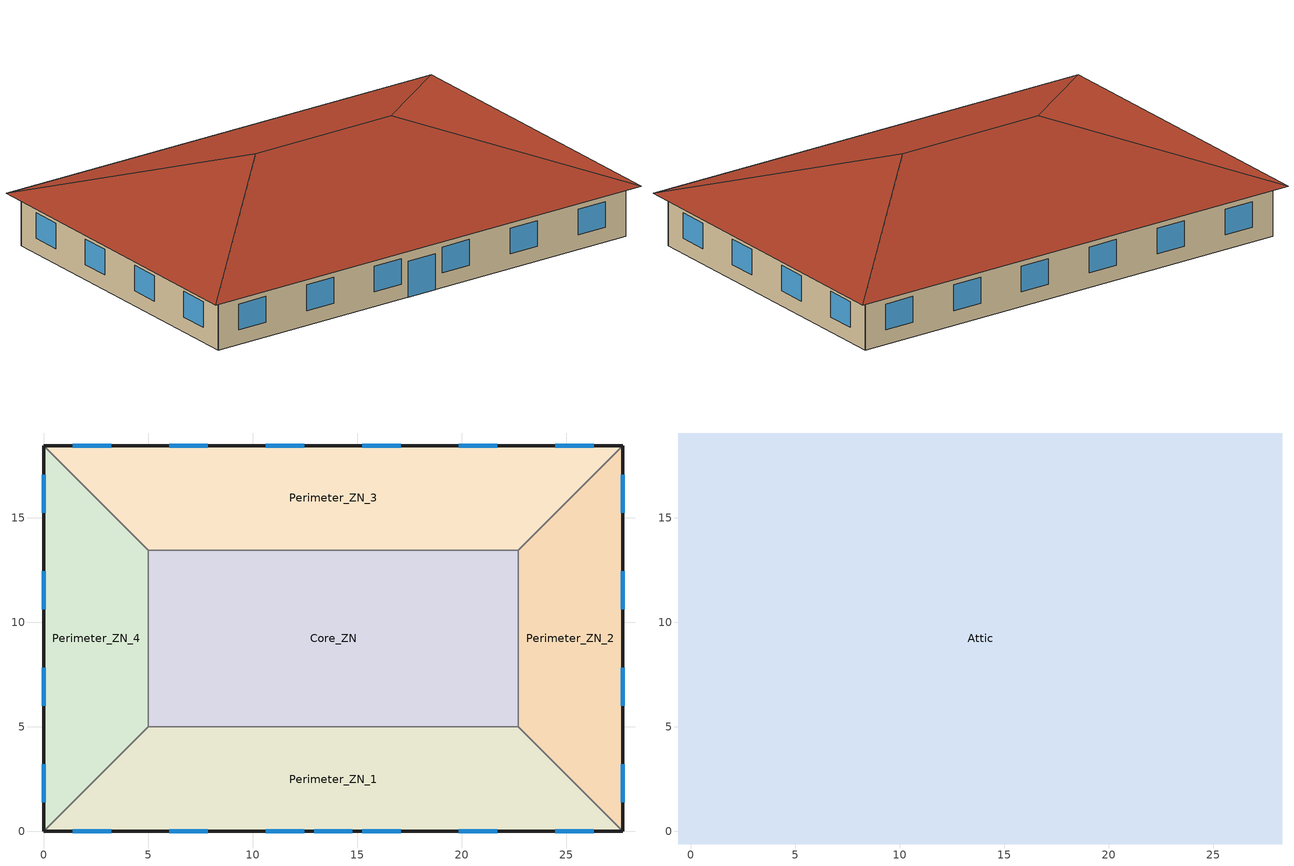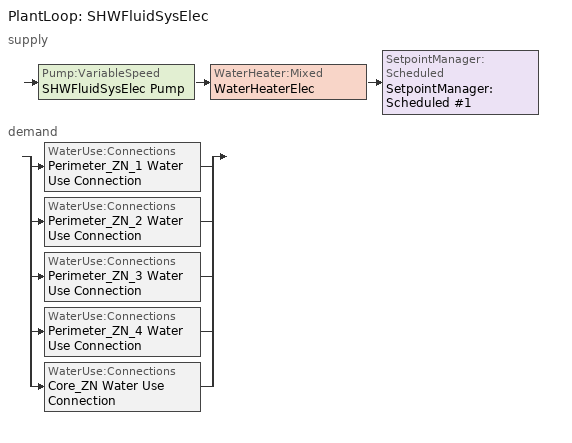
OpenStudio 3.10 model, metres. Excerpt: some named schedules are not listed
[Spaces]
Perimeter_ZN_1
 floor ground (Perimeter_ZN_1_floor Base_CZ12-SlabOnOrBelowGradeF073): 22.69,5 27.69,0 0,0 5,5 z0
 wall outside (Base_CZ12-NonresMetalFrameWallU055): 0,0 27.69,0 z0:3.05
 wall to Perimeter_ZN_2 (NACM_Interior Wall): 27.69,0 22.69,5 z0:3.05
 wall to Core_ZN (NACM_Interior Wall): 22.69,5 5,5 z0:3.05
 wall to Perimeter_ZN_4: 5,5 0,0 z0:3.05
 window (Base_AllCZ_FixedWindowU34): 1.39,0 3.22,0 / 19.85,0 21.68,0 / 15.24,0 17.07,0 / 24.47,0 26.3,0 / 6.01,0 7.84,0 / 10.62,0 12.45,0 z0.9:2.42
 window (Glazed Door): 12.93,0 14.76,0 z0:2.13
Perimeter_ZN_2
 floor ground (Perimeter_ZN_2_floor Base_CZ12-SlabOnOrBelowGradeF073): 27.69,18.46 27.69,0 22.69,5 22.69,13.46 z0
 wall outside (Base_CZ12-NonresMetalFrameWallU055): 27.69,0 27.69,18.46 z0:3.05
 wall to Perimeter_ZN_3: 27.69,18.46 22.69,13.46 z0:3.05
 wall to Core_ZN: 22.69,13.46 22.69,5 z0:3.05
 window (Base_AllCZ_FixedWindowU34): 27.69,10.62 27.69,12.45 / 27.69,15.24 27.69,17.07 / 27.69,6.01 27.69,7.84 / 27.69,1.39 27.69,3.22 z0.9:2.42
Core_ZN
 floor ground (Core_ZN_floor Base_CZ12-SlabOnOrBelowGradeF073): 22.69,13.46 22.69,5 5,5 5,13.46 z0
 wall to Perimeter_ZN_3: 22.69,13.46 5,13.46 z0:3.05
 wall to Perimeter_ZN_4: 5,13.46 5,5 z0:3.05
Perimeter_ZN_3
 floor ground (Perimeter_ZN_3_floor Base_CZ12-SlabOnOrBelowGradeF073): 27.69,18.46 22.69,13.46 5,13.46 0,18.46 z0
 wall outside (Base_CZ12-NonresMetalFrameWallU055): 27.69,18.46 0,18.46 z0:3.05
 wall to Perimeter_ZN_4: 0,18.46 5,13.46 z0:3.05
 window (Base_AllCZ_FixedWindowU34): 7.84,18.46 6.01,18.46 / 21.68,18.46 19.85,18.46 / 26.3,18.46 24.47,18.46 / 3.22,18.46 1.39,18.46 / 17.07,18.46 15.24,18.46 / 12.45,18.46 10.62,18.46 z0.9:2.42
Perimeter_ZN_4
 floor ground (Perimeter_ZN_4_floor Base_CZ12-SlabOnOrBelowGradeF073): 0,18.46 5,13.46 5,5 0,0 z0
 wall outside (Base_CZ12-NonresMetalFrameWallU055): 0,18.46 0,0 z0:3.05
 window (Base_AllCZ_FixedWindowU34): 0,17.07 0,15.24 / 0,12.45 0,10.62 / 0,3.22 0,1.39 / 0,7.84 0,6.01 z0.9:2.42
Attic
 floor outside (Base_CZ12-NonresOtherFloorU071): 28.29,19.06 27.69,18.46 0,18.46 -0.6,19.06 z3.05; 28.29,19.06 28.29,-0.6 27.69,0 27.69,18.46 z3.05; -0.6,19.06 0,18.46 0,0 -0.6,-0.6 z3.05; 27.69,0 28.29,-0.6 -0.6,-0.6 0,0 z3.05
 floor to Core_ZN (NACM_Drop Ceiling): 22.69,13.46 22.69,5 5,5 5,13.46 z3.05
 floor to Perimeter_ZN_2 (NACM_Drop Ceiling): 27.69,18.46 27.69,0 22.69,5 22.69,13.46 z3.05
 floor to Perimeter_ZN_4 (NACM_Drop Ceiling): 0,18.46 5,13.46 5,5 0,0 z3.05
 floor to Perimeter_ZN_1 (NACM_Drop Ceiling): 22.69,5 27.69,0 0,0 5,5 z3.05
 floor to Perimeter_ZN_3 (NACM_Drop Ceiling): 27.69,18.46 22.69,13.46 5,13.46 0,18.46 z3.05
 roof outside (Base_CZ12-SteepNonresWoodFramingAndOtherRoofU034): 18.46,9.23,6.33 28.29,19.06,3.05 -0.6,19.06,3.05 9.23,9.23,6.33; 9.23,9.23,6.33 -0.6,19.06,3.05 -0.6,-0.6,3.05; 18.46,9.23,6.33 28.29,-0.6,3.05 28.29,19.06,3.05; 9.23,9.23,6.33 -0.6,-0.6,3.05 28.29,-0.6,3.05 18.46,9.23,6.33
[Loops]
PlantLoop 'SHWFluidSysElec'
 supply: Pump:VariableSpeed 'SHWFluidSysElec Pump' > WaterHeater:Mixed 'WaterHeaterElec' > SetpointManager:Scheduled 'SetpointManager:Scheduled #1'
 demand: split
  | WaterUse:Connections 'Perimeter_ZN_1 Water Use Connection'
  | WaterUse:Connections 'Perimeter_ZN_2 Water Use Connection'
  | WaterUse:Connections 'Perimeter_ZN_3 Water Use Connection'
  | WaterUse:Connections 'Perimeter_ZN_4 Water Use Connection'
  | WaterUse:Connections 'Core_ZN Water Use Connection'
[Site]
SACRAMENTO EXECUTIVE: Latitude {deg}=38.58; Longitude {deg}=-121.49; Time Zone {hr}=-8; Elevation {m}=4.572; Terrain=Suburbs
[SizingPeriod:DesignDay] Barometric Pressure {Pa}=101284; Wind Speed {m/s}=2.3; Rain Indicator=No; Snow Indicator=No; Day of Month=21; Daylight Saving Time Indicator=No; Humidity Condition Type=Wetbulb; Dry-Bulb Temperature Range Modifier Type=DefaultMultipliers
Name | Maximum Dry-Bulb Temperature {C} | Daily Dry-Bulb Temperature Range {deltaC} | Wind Direction {deg} | Sky Clearness | Month | Day Type | Wetbulb or DewPoint at Maximum Dry-Bulb {C} | Solar Model Indicator | ASHRAE Clear Sky Optical Depth for Beam Irradiance | ASHRAE Clear Sky Optical Depth for Diffuse Irradiance
SACRAMENTO EXECUTIVE Ann Htg 99.6% Condns DB | -0.3 | 0 | 330 | 0 | 12 | WinterDesignDay | -0.3 | ASHRAEClearSky
SACRAMENTO EXECUTIVE  June .4% Condns DB=>MCWB | 39.4 | 16.5 | 220 |  | 6 | SummerDesignDay | 21.6 | ASHRAETau | 0.362 | 2.413
SACRAMENTO EXECUTIVE  July .4% Condns DB=>MCWB | 40.1 | 17.7 | 220 |  | 7 | SummerDesignDay | 22 | ASHRAETau | 0.363 | 2.407
SACRAMENTO EXECUTIVE  August .4% Condns DB=>MCWB | 40.1 | 17.5 | 220 |  | 8 | SummerDesignDay | 21.2 | ASHRAETau | 0.347 | 2.442
[Site:WaterMainsTemperature]
Calculation Method=Schedule; Temperature Schedule=WaterMainCZ12
[Building]
Small Office: North Axis {deg}=0
[Material]
Name | Roughness | Thickness {m} | Conductivity {W/m-K} | Density {kg/m3} | Specific Heat {J/kg-K} | Thermal Absorptance | Solar Absorptance | Visible Absorptance
Stucco - 7/8 in. | MediumRough | 0.022352 | 0.700948 | 1855.1 | 837.36 | 0.9 | 0.7 | 0.8
Air - Metal Wall Framing - 16 or 24 in. OC; Air - Metal Wall Framing - 16 or 24 in. OC 1 | Smooth | 0.1397 | 1.22017 | 1.28148 | 1004.832
Gypsum Board - 1/2 in. | Smooth | 0.0127 | 0.158656 | 640.739 | 1130.436 | 0.9 | 0.7 | 0.8
Gypsum Board - 5/8 in. | MediumRough | 0.016002 | 0.158656 | 640.739 | 1130.436 | 0.9 | 0.7 | 0.8
Metal Standing Seam - 1/16 in. | MediumRough | 0.0015875 | 2.21534 | 7820.53 | 502.416 | 0.8 | 0.75 | 0.8
Compliance Insulation R28.63 | Smooth | 0.116061 | 0.0230188 | 16.0185 | 1130.436 | 0.9 | 0.7 | 0.8
Compliance Insulation R9.83 | MediumRough | 0.0398691 | 0.0230188 | 16.0185 | 1130.436 | 0.9 | 0.7 | 0.8
Plywood - 5/8 in. | Smooth | 0.016002 | 0.11544 | 480.554 | 1884.06
Carpet - 3/4 in. | Smooth | 0.01905 | 0.0455183 | 288.332 | 1381.644 | 0.9 | 0.7 | 0.8
Acoustic Tile - 3/4 in. | MediumRough | 0.01905 | 0.0576335 | 288.332 | 795.492 | 0.9 | 0.7 | 0.8
Compliance Insulation R14.60 | Smooth | 0.0591861 | 0.0230188 | 16.0185 | 1130.436
Compliance Insulation R1.41 | Smooth | 0.00571591 | 0.0230188 | 16.0185 | 1130.436
Compliance Insulation R0.02 | Smooth | 8.10768e-05 | 0.0230188 | 16.0185 | 1130.436
[Construction]
Base_CZ12-NonresMetalFrameWallU055: Stucco - 7/8 in., Compliance Insulation R14.60, Compliance Insulation R1.41, Compliance Insulation R0.02, Compliance Insulation R0.02, Air - Metal Wall Framing - 16 or 24 in. OC, Gypsum Board - 1/2 in.
NACM_Interior Wall: Gypsum Board - 5/8 in., Air - Metal Wall Framing - 16 or 24 in. OC 1, Gypsum Board - 5/8 in.
Base_CZ12-SteepNonresWoodFramingAndOtherRoofU034: Metal Standing Seam - 1/16 in., Compliance Insulation R28.63
Base_CZ12-NonresOtherFloorU071: Compliance Insulation R9.83, Plywood - 5/8 in., Carpet - 3/4 in.
NACM_Drop Ceiling: Acoustic Tile - 3/4 in.
Base_AllCZ_FixedWindowU34: Base_AllCZ_FixedWindowU34 Material
Glazed Door: Glazed Door Material
[WindowMaterial:SimpleGlazingSystem]
Name | U-Factor {W/m2-K} | Solar Heat Gain Coefficient | Visible Transmittance
Base_AllCZ_FixedWindowU34 Material | 1.93061 | 0.22 | 0.42
Glazed Door Material | 2.55522 | 0.23 | 0.17
[Construction:FfactorGroundFloor] F-Factor {W/m-K}=1.26344
Name | Area {m2} | PerimeterExposed {m}
Perimeter_ZN_1_floor Base_CZ12-SlabOnOrBelowGradeF073; Perimeter_ZN_3_floor Base_CZ12-SlabOnOrBelowGradeF073 | 113.45 | 27.69
Perimeter_ZN_2_floor Base_CZ12-SlabOnOrBelowGradeF073; Perimeter_ZN_4_floor Base_CZ12-SlabOnOrBelowGradeF073 | 67.3 | 18.46
Core_ZN_floor Base_CZ12-SlabOnOrBelowGradeF073 | 149.657 | 0
[Space] Building Story=Building Story 1
Name | Thermal Zone | Design Specification Outdoor Air Object
Perimeter_ZN_1 | Perimeter_ZN_1 Thermal Zone | Perimeter_ZN_1 Thermal Zone Design Specification Outdoor Air
Perimeter_ZN_2 | Perimeter_ZN_2 Thermal Zone | Perimeter_ZN_2 Thermal Zone Design Specification Outdoor Air
Perimeter_ZN_3 | Perimeter_ZN_3 Thermal Zone | Perimeter_ZN_3 Thermal Zone Design Specification Outdoor Air
Perimeter_ZN_4 | Perimeter_ZN_4 Thermal Zone | Perimeter_ZN_4 Thermal Zone Design Specification Outdoor Air
Core_ZN | Core_ZN Thermal Zone | Core_ZN Thermal Zone Design Specification Outdoor Air
Attic | Attic Thermal Zone | Attic Thermal Zone Design Specification Outdoor Air
[ThermalZone] Multiplier=1; Use Ideal Air Loads=No
Name | Thermostat | Primary Daylighting Control | Fraction of Zone Controlled by Primary Daylighting Control | Secondary Daylighting Control | Fraction of Zone Controlled by Secondary Daylighting Control
Attic Thermal Zone
Core_ZN Thermal Zone | Core_ZN Thermal Zone Thermostat
Perimeter_ZN_1 Thermal Zone | Perimeter_ZN_1 Thermal Zone Thermostat | Daylighting Control 1 | 0.50825 | Daylighting Control 2 | 0.406414
Perimeter_ZN_2 Thermal Zone | Perimeter_ZN_2 Thermal Zone Thermostat | Daylighting Control 3 | 0.538078 | Daylighting Control 4 | 0.364357
Perimeter_ZN_3 Thermal Zone | Perimeter_ZN_3 Thermal Zone Thermostat | Daylighting Control 5 | 0.501324 | Daylighting Control 6 | 0.399488
Perimeter_ZN_4 Thermal Zone | Perimeter_ZN_4 Thermal Zone Thermostat | Daylighting Control 7 | 0.538299 | Daylighting Control 8 | 0.366481
[Sizing:Zone] Zone Cooling Design Supply Air Temperature {C}=14; Zone Heating Design Supply Air Temperature {C}=40; Zone Cooling Design Supply Air Humidity Ratio {kg-H2O/kg-air}=0.0085; Zone Heating Design Supply Air Humidity Ratio {kg-H2O/kg-air}=0.008; Zone Heating Sizing Factor=1; Zone Cooling Sizing Factor=1; Cooling Design Air Flow Method=DesignDay; Cooling Minimum Air Flow per Zone Floor Area {m3/s-m2}=0; Cooling Minimum Air Flow {m3/s}=0; Cooling Minimum Air Flow Fraction=0; Heating Design Air Flow Method=DesignDay; Heating Maximum Air Flow per Zone Floor Area {m3/s-m2}=0; Heating Maximum Air Flow {m3/s}=0; Heating Maximum Air Flow Fraction=0; Account for Dedicated Outdoor Air System=No; Dedicated Outdoor Air System Control Strategy=NeutralSupplyAir; Dedicated Outdoor Air Low Setpoint Temperature for Design {C}=autosize; Dedicated Outdoor Air High Setpoint Temperature for Design {C}=autosize; Zone Load Sizing Method=Sensible Load Only No Latent Load; Zone Latent Cooling Design Supply Air Humidity Ratio Input Method=HumidityRatioDifference; Zone Cooling Design Supply Air Humidity Ratio Difference {kgWater/kgDryAir}=0.005; Zone Latent Heating Design Supply Air Humidity Ratio Input Method=HumidityRatioDifference; Zone Humidification Design Supply Air Humidity Ratio Difference {kgWater/kgDryAir}=0.005; Sizing Option=Coincident
Name | Zone Cooling Design Supply Air Temperature Input Method | Zone Cooling Design Supply Air Temperature Difference {deltaC} | Zone Heating Design Supply Air Temperature Input Method | Zone Heating Design Supply Air Temperature Difference {deltaC}
Attic Thermal Zone | SupplyAirTemperature | 11.11 | SupplyAirTemperature | 11.11
Core_ZN Thermal Zone; Perimeter_ZN_1 Thermal Zone; Perimeter_ZN_2 Thermal Zone; Perimeter_ZN_3 Thermal Zone; Perimeter_ZN_4 Thermal Zone | TemperatureDifference | 11.1111 | TemperatureDifference | 13.8889
[Zone equipment]
Core_ZN Thermal Zone: Core TrimSys
Perimeter_ZN_1 Thermal Zone: Perim1 TrimSys, Perimeter_ZN_1 Thermal Zone Operable Window Ventilation
Perimeter_ZN_2 Thermal Zone: Perim2 TrimSys
Perimeter_ZN_3 Thermal Zone: Perim3 TrimSys
Perimeter_ZN_4 Thermal Zone: Perim4 TrimSys
[BuildingStory]
Building Story 1
[People:Definition] Number of People Calculation Method=People/Area; People per Space Floor Area {person/m2}=0.0538196; Fraction Radiant=0.3; Sensible Heat Fraction=0.555556
Perimeter_ZN_1 People Definition; Perimeter_ZN_2 People Definition; Perimeter_ZN_3 People Definition; Perimeter_ZN_4 People Definition; Core_ZN People Definition
[People] Number of People Schedule=OfficeOccupancy; Multiplier=1
Name | People Definition | Space or SpaceType | Activity Level Schedule
Perimeter_ZN_1 People | Perimeter_ZN_1 People Definition | Perimeter_ZN_1 | Perimeter_ZN_1 People Activity Level
Perimeter_ZN_2 People | Perimeter_ZN_2 People Definition | Perimeter_ZN_2 | Perimeter_ZN_2 People Activity Level
Perimeter_ZN_3 People | Perimeter_ZN_3 People Definition | Perimeter_ZN_3 | Perimeter_ZN_3 People Activity Level
Perimeter_ZN_4 People | Perimeter_ZN_4 People Definition | Perimeter_ZN_4 | Perimeter_ZN_4 People Activity Level
Core_ZN People | Core_ZN People Definition | Core_ZN | Core_ZN People Activity Level
[SpaceInfiltration:DesignFlowRate] Design Flow Rate Calculation Method=Flow/ExteriorWallArea; Flow per Exterior Surface Area {m3/s-m2}=0.00187757; Constant Term Coefficient=0; Temperature Term Coefficient=0; Velocity Term Coefficient=0.224052; Velocity Squared Term Coefficient=0; Density Basis=Outdoor
Name | Space or SpaceType | Schedule
Perimeter_ZN_1 Space Infiltration Design Flow Rate 1 | Perimeter_ZN_1 | OfficeInfiltration
Perimeter_ZN_2 Space Infiltration Design Flow Rate 1 | Perimeter_ZN_2 | OfficeInfiltration
Perimeter_ZN_3 Space Infiltration Design Flow Rate 1 | Perimeter_ZN_3 | OfficeInfiltration
Perimeter_ZN_4 Space Infiltration Design Flow Rate 1 | Perimeter_ZN_4 | OfficeInfiltration
Core_ZN Space Infiltration Design Flow Rate 1 | Core_ZN | OfficeInfiltration
Attic Space Infiltration Design Flow Rate 1 | Attic | On
[Lights:Definition] Design Level Calculation Method=Watts/Area; Watts per Space Floor Area {W/m2}=6.45835; Fraction Radiant=0.97; Return Air Fraction=0
Perimeter_ZN_1 Regulated Lights Definition; Perimeter_ZN_2 Regulated Lights Definition; Perimeter_ZN_3 Regulated Lights Definition; Perimeter_ZN_4 Regulated Lights Definition; Core_ZN Regulated Lights Definition
[Lights] Schedule=OfficeLights; Fraction Replaceable=1
Name | Lights Definition | Space or SpaceType
Perimeter_ZN_1 Regulated Lights | Perimeter_ZN_1 Regulated Lights Definition | Perimeter_ZN_1
Perimeter_ZN_2 Regulated Lights | Perimeter_ZN_2 Regulated Lights Definition | Perimeter_ZN_2
Perimeter_ZN_3 Regulated Lights | Perimeter_ZN_3 Regulated Lights Definition | Perimeter_ZN_3
Perimeter_ZN_4 Regulated Lights | Perimeter_ZN_4 Regulated Lights Definition | Perimeter_ZN_4
Core_ZN Regulated Lights | Core_ZN Regulated Lights Definition | Core_ZN
[ElectricEquipment:Definition] Design Level Calculation Method=Watts/Area; Watts per Space Floor Area {W/m2}=16.1459; Fraction Latent=0; Fraction Radiant=0.2; Fraction Lost=0
Perimeter_ZN_1 Recepticle Loads Definition; Perimeter_ZN_2 Recepticle Loads Definition; Perimeter_ZN_3 Recepticle Loads Definition; Perimeter_ZN_4 Recepticle Loads Definition; Core_ZN Recepticle Loads Definition
[ElectricEquipment] Schedule=OfficeReceptacle
Name | Electric Equipment Definition | Space or SpaceType
Perimeter_ZN_1 Recepticle Loads | Perimeter_ZN_1 Recepticle Loads Definition | Perimeter_ZN_1
Perimeter_ZN_2 Recepticle Loads | Perimeter_ZN_2 Recepticle Loads Definition | Perimeter_ZN_2
Perimeter_ZN_3 Recepticle Loads | Perimeter_ZN_3 Recepticle Loads Definition | Perimeter_ZN_3
Perimeter_ZN_4 Recepticle Loads | Perimeter_ZN_4 Recepticle Loads Definition | Perimeter_ZN_4
Core_ZN Recepticle Loads | Core_ZN Recepticle Loads Definition | Core_ZN
[PlantLoop]
SHWFluidSysElec: Glycol Concentration=0; Plant Loop Volume {m3}=Autocalculate; Load Distribution Scheme=Optimal
[Sizing:Plant]
SHWFluidSysElec: Loop Type=Heating; Design Loop Exit Temperature {C}=57.2222; Loop Design Temperature Difference {deltaC}=44.4444; Sizing Option=NonCoincident; Zone Timesteps in Averaging Window=1; Coincident Sizing Factor Mode=None
[WaterHeater:Mixed]
WaterHeaterElec: Tank Volume {m3}=0.113562; Setpoint Temperature Schedule=WaterHeaterElec Setpoint Temp; Deadband Temperature Difference {deltaC}=2; Maximum Temperature Limit {C}=82.22; Heater Control Type=Cycle; Heater Maximum Capacity {W}=8741.4; Heater Fuel Type=Electricity; Heater Thermal Efficiency=0.99; Off Cycle Parasitic Fuel Consumption Rate {W}=0; Off Cycle Parasitic Fuel Type=NaturalGas; Off Cycle Parasitic Heat Fraction to Tank=0.8; On Cycle Parasitic Fuel Consumption Rate {W}=0; On Cycle Parasitic Fuel Type=NaturalGas; Ambient Temperature Indicator=Schedule; Ambient Temperature Schedule=WaterHeaterElec Ambient Temperature; Off Cycle Loss Coefficient to Ambient Temperature {W/K}=0.69984; On Cycle Loss Coefficient to Ambient Temperature {W/K}=0.69984; Use Side Effectiveness=1; Source Side Effectiveness=1; Use Side Design Flow Rate {m3/s}=autosize; Source Side Design Flow Rate {m3/s}=autosize; Indirect Water Heating Recovery Time {hr}=1.5; Source Side Flow Control Mode=IndirectHeatPrimarySetpoint
[WaterHeater:Sizing]
WaterHeaterElec: Design Mode=PeakDraw; Time Storage Can Meet Peak Draw {hr}=0.538503; Time for Tank Recovery {hr}=0; Nominal Tank Volume for Autosizing Plant Connections {m3}=1
[Pump:VariableSpeed]
SHWFluidSysElec Pump: Rated Pump Head {Pa}=0; Pump Control Type=Intermittent; Skin Loss Radiative Fraction=0.5; Design Power Sizing Method=PowerPerFlowPerPressure; Design Electric Power per Unit Flow Rate {W/(m3/s)}=348701.1; Design Shaft Power per Unit Flow Rate per Unit Head {W-s/m3-Pa}=1.28205; Design Minimum Flow Rate Fraction=0
[SetpointManager:Scheduled]
SetpointManager:Scheduled #1: Control Variable=Temperature; Schedule=SHWFluidSysElec Supply Temp Schedule; Setpoint Node or NodeList=SHWFluidSysElec Supply Mixer Outlet Node
[WaterUse:Connections] Drain Water Heat Exchanger Type=None; Drain Water Heat Exchanger Destination=Plant
Name | Water Use Equipment Name 1
Perimeter_ZN_1 Water Use Connection | Perimeter_ZN_1 Water Use Equipment
Perimeter_ZN_2 Water Use Connection | Perimeter_ZN_2 Water Use Equipment
Perimeter_ZN_3 Water Use Connection | Perimeter_ZN_3 Water Use Equipment
Perimeter_ZN_4 Water Use Connection | Perimeter_ZN_4 Water Use Equipment
Core_ZN Water Use Connection | Core_ZN Water Use Equipment
[WaterUse:Equipment:Definition]
Name | Peak Flow Rate {m3/s} | Target Temperature Schedule
Perimeter_ZN_1 Water Use Definition | 1.15565e-06 | Perimeter_ZN_1 Target SHW Temp
Perimeter_ZN_2 Water Use Definition | 6.85549e-07 | Perimeter_ZN_2 Target SHW Temp
Perimeter_ZN_3 Water Use Definition | 1.15565e-06 | Perimeter_ZN_3 Target SHW Temp
Perimeter_ZN_4 Water Use Definition | 6.85549e-07 | Perimeter_ZN_4 Target SHW Temp
Core_ZN Water Use Definition | 1.52448e-06 | Core_ZN Target SHW Temp
[WaterUse:Equipment] Flow Rate Fraction Schedule=OfficeServiceHotWater
Name | Water Use Equipment Definition
Perimeter_ZN_1 Water Use Equipment | Perimeter_ZN_1 Water Use Definition
Perimeter_ZN_2 Water Use Equipment | Perimeter_ZN_2 Water Use Definition
Perimeter_ZN_3 Water Use Equipment | Perimeter_ZN_3 Water Use Definition
Perimeter_ZN_4 Water Use Equipment | Perimeter_ZN_4 Water Use Definition
Core_ZN Water Use Equipment | Core_ZN Water Use Definition
[DesignSpecification:OutdoorAir] Outdoor Air Method=Maximum; Outdoor Air Flow per Person {m3/s-person}=0
Name | Outdoor Air Flow per Floor Area {m3/s-m2}
Attic Thermal Zone Design Specification Outdoor Air | 0
Core_ZN Thermal Zone Design Specification Outdoor Air; Perimeter_ZN_1 Thermal Zone Design Specification Outdoor Air; Perimeter_ZN_2 Thermal Zone Design Specification Outdoor Air; Perimeter_ZN_3 Thermal Zone Design Specification Outdoor Air; Perimeter_ZN_4 Thermal Zone Design Specification Outdoor Air | 0.000762
[ThermostatSetpoint:DualSetpoint] Heating Setpoint Temperature Schedule=OfficeHtgSetpt; Cooling Setpoint Temperature Schedule=OfficeClgSetpt
Core_ZN Thermal Zone Thermostat; Perimeter_ZN_1 Thermal Zone Thermostat; Perimeter_ZN_2 Thermal Zone Thermostat; Perimeter_ZN_3 Thermal Zone Thermostat; Perimeter_ZN_4 Thermal Zone Thermostat
[Fan:OnOff] Availability Schedule=Always On Discrete; Fan Total Efficiency=0.4275; Pressure Rise {Pa}=498.1778; Maximum Flow Rate {m3/s}=0.707921; Motor Efficiency=0.855; Motor In Airstream Fraction=1
Name | Fan Power Ratio Function of Speed Ratio Curve | Fan Efficiency Ratio Function of Speed Ratio Curve
Core TrimSysFan | Fan On Off Power Curve | Fan On Off Efficiency Curve
Perim1 TrimSysFan | Fan On Off Power Curve 1 | Fan On Off Efficiency Curve 1
Perim2 TrimSysFan | Fan On Off Power Curve 2 | Fan On Off Efficiency Curve 2
Perim3 TrimSysFan | Fan On Off Power Curve 3 | Fan On Off Efficiency Curve 3
Perim4 TrimSysFan | Fan On Off Power Curve 4 | Fan On Off Efficiency Curve 4
[Coil:Heating:DX:SingleSpeed] Availability Schedule=Always On Discrete; Rated Total Heating Capacity {W}=12391.3; Rated COP {W/W}=3.03504; Rated Air Flow Rate {m3/s}=0.707921; Rated Supply Fan Power Per Volume Flow Rate 2017 {W/(m3/s)}=773.3; Rated Supply Fan Power Per Volume Flow Rate 2023 {W/(m3/s)}=934.4; Total Heating Capacity Function of Temperature Curve=CoilHtgHPQRatio_fToadbSI; Total Heating Capacity Function of Flow Fraction Curve=CoilHtgHPQRatio_fCFMRatio; Energy Input Ratio Function of Temperature Curve=CoilHtgHPEIRRatio_fToadbSI; Energy Input Ratio Function of Flow Fraction Curve=CoilHtgHPEIRRatio_fCFMRatio; Part Load Fraction Correlation Curve=CoilHtgHPEIRRatio_fQFrac; Minimum Outdoor Dry-Bulb Temperature for Compressor Operation {C}=1.66667; Maximum Outdoor Dry-Bulb Temperature for Defrost Operation {C}=4.44444; Crankcase Heater Capacity {W}=34.9985; Maximum Outdoor Dry-Bulb Temperature for Crankcase Heater Operation {C}=10; Defrost Strategy=ReverseCycle; Defrost Control=Timed; Defrost Time Period Fraction=0.058333; Resistive Defrost Heater Capacity {W}=2000
Name | Defrost Energy Input Ratio Function of Temperature Curve
Core TrimHtgCoil | Core TrimHtgCoil Defrost Curve
Perim1 TrimHtgCoil | Perim1 TrimHtgCoil Defrost Curve
Perim2 TrimHtgCoil | Perim2 TrimHtgCoil Defrost Curve
Perim3 TrimHtgCoil | Perim3 TrimHtgCoil Defrost Curve
Perim4 TrimHtgCoil | Perim4 TrimHtgCoil Defrost Curve
[Coil:Heating:Electric] Availability Schedule=Always On Discrete; Nominal Capacity {W}=0.293071
HPSupp-Dummy CoilHtg; HPSupp-Dummy CoilHtg-2; HPSupp-Dummy CoilHtg-3; HPSupp-Dummy CoilHtg-4; HPSupp-Dummy CoilHtg-5
[Coil:Cooling:DX:SingleSpeed] Availability Schedule=Always On Discrete; Rated Total Cooling Capacity {W}=12842.1; Rated Sensible Heat Ratio=autosize; Rated COP {W/W}=3.30321; Rated Air Flow Rate {m3/s}=0.707921; Rated Evaporator Fan Power Per Volume Flow Rate 2017 {W/(m3/s)}=773.3; Rated Evaporator Fan Power Per Volume Flow Rate 2023 {W/(m3/s)}=934.4; Total Cooling Capacity Function of Temperature Curve=CoilClgPTACQRatio_fTwbToadbSI; Total Cooling Capacity Function of Flow Fraction Curve=CoilClgDXSnglQRatio_fCFMRatio; Energy Input Ratio Function of Temperature Curve=CoilClgPTACEIRRatio_fTwbToadbSI; Energy Input Ratio Function of Flow Fraction Curve=CoilClgDXSnglEIRRatio_fCFMRatio; Part Load Fraction Correlation Curve=CoilClgPTACEIRRatio_fQFrac; Minimum Outdoor Dry-Bulb Temperature for Compressor Operation {C}=-25; Nominal Time for Condensate Removal to Begin {s}=0; Ratio of Initial Moisture Evaporation Rate and Steady State Latent Capacity=0; Maximum Cycling Rate {cycles/hr}=0; Latent Capacity Time Constant {s}=0; Condenser Type=AirCooled; Evaporative Condenser Effectiveness=0.9; Evaporative Condenser Air Flow Rate {m3/s}=autosize; Evaporative Condenser Pump Rated Power Consumption {W}=autosize; Crankcase Heater Capacity {W}=0; Maximum Outdoor Dry-Bulb Temperature for Crankcase Heater Operation {C}=10; Basin Heater Capacity {W/K}=0; Basin Heater Setpoint Temperature {C}=2
Core TrimClgCoil; Perim1 TrimClgCoil; Perim2 TrimClgCoil; Perim3 TrimClgCoil; Perim4 TrimClgCoil
[ZoneHVAC:PackagedTerminalHeatPump] Availability Schedule=AllOnHVACAvail; Supply Air Flow Rate During Cooling Operation {m3/s}=0.707921; Supply Air Flow Rate During Heating Operation {m3/s}=0.707921; Supply Air Flow Rate When No Cooling or Heating is Needed {m3/s}=0.707921; No Load Supply Air Flow Rate Control Set To Low Speed=Yes; Outdoor Air Flow Rate During Cooling Operation {m3/s}=0; Outdoor Air Flow Rate During Heating Operation {m3/s}=0; Outdoor Air Flow Rate When No Cooling or Heating is Needed {m3/s}=0; Minimum Outdoor Dry-Bulb Temperature for Compressor Operation {C}=1.66667; Maximum Supply Air Temperature from Supplemental Heater {C}=35; Maximum Outdoor Dry-Bulb Temperature for Supplemental Heater Operation {C}=-45.5556; Supply Air Fan Operating Mode Schedule=CyclingHVACAvail
Name | Supply Air Fan | Heating Coil | Cooling Coil | Supplemental Heating Coil
Core TrimSys | Core TrimSysFan | Core TrimHtgCoil | Core TrimClgCoil | HPSupp-Dummy CoilHtg
Perim1 TrimSys | Perim1 TrimSysFan | Perim1 TrimHtgCoil | Perim1 TrimClgCoil | HPSupp-Dummy CoilHtg-2
Perim2 TrimSys | Perim2 TrimSysFan | Perim2 TrimHtgCoil | Perim2 TrimClgCoil | HPSupp-Dummy CoilHtg-3
Perim3 TrimSys | Perim3 TrimSysFan | Perim3 TrimHtgCoil | Perim3 TrimClgCoil | HPSupp-Dummy CoilHtg-4
Perim4 TrimSys | Perim4 TrimSysFan | Perim4 TrimHtgCoil | Perim4 TrimClgCoil | HPSupp-Dummy CoilHtg-5
[Daylighting:Control] Position Z-Coordinate {m}=0.762; Lighting Control Type=Continuous; Minimum Input Power Fraction for Continuous Dimming Control=0.1; Minimum Light Output Fraction for Continuous Dimming Control=0.1
Name | Space | Position X-Coordinate {m} | Position Y-Coordinate {m} | Illuminance Setpoint {lux}
Daylighting Control 1 | Perimeter_ZN_1 | 11.535 | 2.424 | 287.5
Daylighting Control 2 | Perimeter_ZN_1 | 11.535 | 4.848 | 1150
Daylighting Control 3 | Perimeter_ZN_2 | 25.266 | 11.535 | 287.5
Daylighting Control 4 | Perimeter_ZN_2 | 22.842 | 11.535 | 1150
Daylighting Control 5 | Perimeter_ZN_3 | 11.535 | 16.036 | 287.5
Daylighting Control 6 | Perimeter_ZN_3 | 11.535 | 13.612 | 1150
Daylighting Control 7 | Perimeter_ZN_4 | 2.424 | 11.535 | 287.5
Daylighting Control 8 | Perimeter_ZN_4 | 4.848 | 11.535 | 1150
[ZoneVentilation:DesignFlowRate]
Perimeter_ZN_1 Thermal Zone Operable Window Ventilation: Schedule=AllOnHVACAvail; Design Flow Rate Calculation Method=Flow/Zone; Design Flow Rate {m3/s}=0.086449; Flow Rate per Zone Floor Area {m3/s-m2}=0; Flow Rate per Person {m3/s-person}=0; Air Changes per Hour {1/hr}=0; Ventilation Type=Intake; Fan Pressure Rise {Pa}=0; Fan Total Efficiency=1; Constant Term Coefficient=1; Temperature Term Coefficient=0; Velocity Term Coefficient=0; Velocity Squared Term Coefficient=0; Minimum Indoor Temperature {C}=-100; Maximum Indoor Temperature {C}=100; Delta Temperature {deltaC}=-100; Minimum Outdoor Temperature {C}=10; Maximum Outdoor Temperature {C}=32.2222; Maximum Wind Speed {m/s}=40; Density Basis=Outdoor
[Curve:Biquadratic]
Name | Coefficient1 Constant | Coefficient2 x | Coefficient3 x**2 | Coefficient4 y | Coefficient5 y**2 | Coefficient6 x*y | Minimum Value of x | Maximum Value of x | Minimum Value of y | Maximum Value of y
CoilClgPTACQRatio_fTwbToadbSI | 0.942879 | 0.009538 | 0.000684 | -0.011002 | 6e-06 | -1e-05 | 13.89 | 25 | 23.89 | 46.11
CoilClgPTACEIRRatio_fTwbToadbSI | 0.341434 | 0.03481 | -0.000625 | 0.004941 | 0.000437 | -0.000729 | 13.89 | 25 | 23.89 | 46.11
Core TrimHtgCoil Defrost Curve; Perim1 TrimHtgCoil Defrost Curve; Perim2 TrimHtgCoil Defrost Curve; Perim3 TrimHtgCoil Defrost Curve; Perim4 TrimHtgCoil Defrost Curve | 1 | 0 | 0 | 0 | 0 | 0 | 0 | 1 | 0 | 1
[Curve:Cubic]
Name | Coefficient1 Constant | Coefficient2 x | Coefficient3 x**2 | Coefficient4 x**3 | Minimum Value of x | Maximum Value of x | Minimum Curve Output | Maximum Curve Output
CoilClgPTACEIRRatio_fQFrac | 0.85 | 0.15 | 0 | 0 | 0.7 | 1
CoilHtgHPQRatio_fToadbSI | 0.729009 | 0.031928 | 0.000136 | -9e-06 | 0 | 10 | 0.17 | 1.05
CoilHtgHPEIRRatio_fToadbSI | 1.21829 | -0.036117 | 0.00142 | -2.7e-05 | 0 | 10 | 0.97 | 3.18
Fan On Off Efficiency Curve; Fan On Off Efficiency Curve 1; Fan On Off Efficiency Curve 2; Fan On Off Efficiency Curve 3; Fan On Off Efficiency Curve 4 | 1 | 0 | 0 | 0 | 0 | 1
[Curve:Quadratic] Minimum Value of x=0
Name | Coefficient1 Constant | Coefficient2 x | Coefficient3 x**2 | Maximum Value of x | Minimum Curve Output | Maximum Curve Output
CoilClgDXSnglQRatio_fCFMRatio | 0.8 | 0.2 | 0 | 100 | 0.8
CoilClgDXSnglEIRRatio_fCFMRatio | 1.156 | -0.1816 | 0.0256 | 100
CoilHtgHPQRatio_fCFMRatio | 0.84 | 0.16 | 0 | 100 | 0.84
CoilHtgHPEIRRatio_fQFrac | 0.85 | 0.15 | 0 | 1 | 0.85 | 1
CoilHtgHPEIRRatio_fCFMRatio | 1.3824 | -0.4336 | 0.0512 | 1
[Schedule:Day]
WaterMainCZ12Jan: 1, 0, 10.7778, 2, 0, 10.7778, 3, 0, 10.7778, 4, 0, 10.7778, 5, 0, 10.7778, 6, 0, 10.7778, 7, 0, 10.7778, 8, 0, 10.7778, 9, 0, 10.7778, 10, 0, 10.7778, 11, 0, 10.7778, 12, 0, 10.7778, 13, 0, 10.7778, 14, 0, 10.7778, 15, 0, 10.7778, 16, 0, 10.7778, 17, 0, 10.7778, 18, 0, 10.7778, 19, 0, 10.7778, 20, 0, 10.7778, 21, 0, 10.7778, 22, 0, 10.7778, 23, 0, 10.7778, 24, 0, 10.7778
WaterMainCZ12Feb: 1, 0, 10.8333, 2, 0, 10.8333, 3, 0, 10.8333, 4, 0, 10.8333, 5, 0, 10.8333, 6, 0, 10.8333, 7, 0, 10.8333, 8, 0, 10.8333, 9, 0, 10.8333, 10, 0, 10.8333, 11, 0, 10.8333, 12, 0, 10.8333, 13, 0, 10.8333, 14, 0, 10.8333, 15, 0, 10.8333, 16, 0, 10.8333, 17, 0, 10.8333, 18, 0, 10.8333, 19, 0, 10.8333, 20, 0, 10.8333, 21, 0, 10.8333, 22, 0, 10.8333, 23, 0, 10.8333, 24, 0, 10.8333
WaterMainCZ12Mar: 1, 0, 11.5, 2, 0, 11.5, 3, 0, 11.5, 4, 0, 11.5, 5, 0, 11.5, 6, 0, 11.5, 7, 0, 11.5, 8, 0, 11.5, 9, 0, 11.5, 10, 0, 11.5, 11, 0, 11.5, 12, 0, 11.5, 13, 0, 11.5, 14, 0, 11.5, 15, 0, 11.5, 16, 0, 11.5, 17, 0, 11.5, 18, 0, 11.5, 19, 0, 11.5, 20, 0, 11.5, 21, 0, 11.5, 22, 0, 11.5, 23, 0, 11.5, 24, 0, 11.5
WaterMainCZ12Apr: 1, 0, 12.5556, 2, 0, 12.5556, 3, 0, 12.5556, 4, 0, 12.5556, 5, 0, 12.5556, 6, 0, 12.5556, 7, 0, 12.5556, 8, 0, 12.5556, 9, 0, 12.5556, 10, 0, 12.5556, 11, 0, 12.5556, 12, 0, 12.5556, 13, 0, 12.5556, 14, 0, 12.5556, 15, 0, 12.5556, 16, 0, 12.5556, 17, 0, 12.5556, 18, 0, 12.5556, 19, 0, 12.5556, 20, 0, 12.5556, 21, 0, 12.5556, 22, 0, 12.5556, 23, 0, 12.5556, 24, 0, 12.5556
WaterMainCZ12May: 1, 0, 12.6111, 2, 0, 12.6111, 3, 0, 12.6111, 4, 0, 12.6111, 5, 0, 12.6111, 6, 0, 12.6111, 7, 0, 12.6111, 8, 0, 12.6111, 9, 0, 12.6111, 10, 0, 12.6111, 11, 0, 12.6111, 12, 0, 12.6111, 13, 0, 12.6111, 14, 0, 12.6111, 15, 0, 12.6111, 16, 0, 12.6111, 17, 0, 12.6111, 18, 0, 12.6111, 19, 0, 12.6111, 20, 0, 12.6111, 21, 0, 12.6111, 22, 0, 12.6111, 23, 0, 12.6111, 24, 0, 12.6111
WaterMainCZ12Jun: 1, 0, 14.4444, 2, 0, 14.4444, 3, 0, 14.4444, 4, 0, 14.4444, 5, 0, 14.4444, 6, 0, 14.4444, 7, 0, 14.4444, 8, 0, 14.4444, 9, 0, 14.4444, 10, 0, 14.4444, 11, 0, 14.4444, 12, 0, 14.4444, 13, 0, 14.4444, 14, 0, 14.4444, 15, 0, 14.4444, 16, 0, 14.4444, 17, 0, 14.4444, 18, 0, 14.4444, 19, 0, 14.4444, 20, 0, 14.4444, 21, 0, 14.4444, 22, 0, 14.4444, 23, 0, 14.4444, 24, 0, 14.4444
WaterMainCZ12Jul: 1, 0, 15.6667, 2, 0, 15.6667, 3, 0, 15.6667, 4, 0, 15.6667, 5, 0, 15.6667, 6, 0, 15.6667, 7, 0, 15.6667, 8, 0, 15.6667, 9, 0, 15.6667, 10, 0, 15.6667, 11, 0, 15.6667, 12, 0, 15.6667, 13, 0, 15.6667, 14, 0, 15.6667, 15, 0, 15.6667, 16, 0, 15.6667, 17, 0, 15.6667, 18, 0, 15.6667, 19, 0, 15.6667, 20, 0, 15.6667, 21, 0, 15.6667, 22, 0, 15.6667, 23, 0, 15.6667, 24, 0, 15.6667
WaterMainCZ12Aug: 1, 0, 16.2778, 2, 0, 16.2778, 3, 0, 16.2778, 4, 0, 16.2778, 5, 0, 16.2778, 6, 0, 16.2778, 7, 0, 16.2778, 8, 0, 16.2778, 9, 0, 16.2778, 10, 0, 16.2778, 11, 0, 16.2778, 12, 0, 16.2778, 13, 0, 16.2778, 14, 0, 16.2778, 15, 0, 16.2778, 16, 0, 16.2778, 17, 0, 16.2778, 18, 0, 16.2778, 19, 0, 16.2778, 20, 0, 16.2778, 21, 0, 16.2778, 22, 0, 16.2778, 23, 0, 16.2778, 24, 0, 16.2778
WaterMainCZ12Sep: 1, 0, 16, 2, 0, 16, 3, 0, 16, 4, 0, 16, 5, 0, 16, 6, 0, 16, 7, 0, 16, 8, 0, 16, 9, 0, 16, 10, 0, 16, 11, 0, 16, 12, 0, 16, 13, 0, 16, 14, 0, 16, 15, 0, 16, 16, 0, 16, 17, 0, 16, 18, 0, 16, 19, 0, 16, 20, 0, 16, 21, 0, 16, 22, 0, 16, 23, 0, 16, 24, 0, 16
WaterMainCZ12Oct: 1, 0, 15.7778, 2, 0, 15.7778, 3, 0, 15.7778, 4, 0, 15.7778, 5, 0, 15.7778, 6, 0, 15.7778, 7, 0, 15.7778, 8, 0, 15.7778, 9, 0, 15.7778, 10, 0, 15.7778, 11, 0, 15.7778, 12, 0, 15.7778, 13, 0, 15.7778, 14, 0, 15.7778, 15, 0, 15.7778, 16, 0, 15.7778, 17, 0, 15.7778, 18, 0, 15.7778, 19, 0, 15.7778, 20, 0, 15.7778, 21, 0, 15.7778, 22, 0, 15.7778, 23, 0, 15.7778, 24, 0, 15.7778
WaterMainCZ12Nov: 1, 0, 14, 2, 0, 14, 3, 0, 14, 4, 0, 14, 5, 0, 14, 6, 0, 14, 7, 0, 14, 8, 0, 14, 9, 0, 14, 10, 0, 14, 11, 0, 14, 12, 0, 14, 13, 0, 14, 14, 0, 14, 15, 0, 14, 16, 0, 14, 17, 0, 14, 18, 0, 14, 19, 0, 14, 20, 0, 14, 21, 0, 14, 22, 0, 14, 23, 0, 14, 24, 0, 14
WaterMainCZ12Dec: 1, 0, 11.7222, 2, 0, 11.7222, 3, 0, 11.7222, 4, 0, 11.7222, 5, 0, 11.7222, 6, 0, 11.7222, 7, 0, 11.7222, 8, 0, 11.7222, 9, 0, 11.7222, 10, 0, 11.7222, 11, 0, 11.7222, 12, 0, 11.7222, 13, 0, 11.7222, 14, 0, 11.7222, 15, 0, 11.7222, 16, 0, 11.7222, 17, 0, 11.7222, 18, 0, 11.7222, 19, 0, 11.7222, 20, 0, 11.7222, 21, 0, 11.7222, 22, 0, 11.7222, 23, 0, 11.7222, 24, 0, 11.7222
OfficeOccupancySun: 1, 0, 0, 2, 0, 0, 3, 0, 0, 4, 0, 0, 5, 0, 0, 6, 0, 0, 7, 0, 0.05, 8, 0, 0.05, 9, 0, 0.05, 10, 0, 0.05, 11, 0, 0.05, 12, 0, 0.05, 13, 0, 0.05, 14, 0, 0.05, 15, 0, 0.05, 16, 0, 0.05, 17, 0, 0.05, 18, 0, 0.05, 19, 0, 0, 20, 0, 0, 21, 0, 0, 22, 0, 0, 23, 0, 0, 24, 0, 0
OfficeOccupancyWD: 1, 0, 0, 2, 0, 0, 3, 0, 0, 4, 0, 0, 5, 0, 0, 6, 0, 0, 7, 0, 0.1, 8, 0, 0.2, 9, 0, 0.95, 10, 0, 0.95, 11, 0, 0.95, 12, 0, 0.95, 13, 0, 0.5, 14, 0, 0.95, 15, 0, 0.95, 16, 0, 0.95, 17, 0, 0.95, 18, 0, 0.3, 19, 0, 0.1, 20, 0, 0.1, 21, 0, 0.1, 22, 0, 0.1, 23, 0, 0.05, 24, 0, 0.05
OfficeOccupancySat: 1, 0, 0, 2, 0, 0, 3, 0, 0, 4, 0, 0, 5, 0, 0, 6, 0, 0, 7, 0, 0.1, 8, 0, 0.1, 9, 0, 0.3, 10, 0, 0.3, 11, 0, 0.3, 12, 0, 0.3, 13, 0, 0.1, 14, 0, 0.1, 15, 0, 0.1, 16, 0, 0.1, 17, 0, 0.1, 18, 0, 0.05, 19, 0, 0.05, 20, 0, 0, 21, 0, 0, 22, 0, 0, 23, 0, 0, 24, 0, 0
OnDay; OfficeInfiltrationSun; AllOnHVACAvailDay: 1, 0, 1, 2, 0, 1, 3, 0, 1, 4, 0, 1, 5, 0, 1, 6, 0, 1, 7, 0, 1, 8, 0, 1, 9, 0, 1, 10, 0, 1, 11, 0, 1, 12, 0, 1, 13, 0, 1, 14, 0, 1, 15, 0, 1, 16, 0, 1, 17, 0, 1, 18, 0, 1, 19, 0, 1, 20, 0, 1, 21, 0, 1, 22, 0, 1, 23, 0, 1, 24, 0, 1
OffDay: 1, 0, 0, 2, 0, 0, 3, 0, 0, 4, 0, 0, 5, 0, 0, 6, 0, 0, 7, 0, 0, 8, 0, 0, 9, 0, 0, 10, 0, 0, 11, 0, 0, 12, 0, 0, 13, 0, 0, 14, 0, 0, 15, 0, 0, 16, 0, 0, 17, 0, 0, 18, 0, 0, 19, 0, 0, 20, 0, 0, 21, 0, 0, 22, 0, 0, 23, 0, 0, 24, 0, 0
OfficeReceptacleSun; OfficeLightsSun: 1, 0, 0.05, 2, 0, 0.05, 3, 0, 0.05, 4, 0, 0.05, 5, 0, 0.05, 6, 0, 0.05, 7, 0, 0.05, 8, 0, 0.05, 9, 0, 0.05, 10, 0, 0.05, 11, 0, 0.05, 12, 0, 0.05, 13, 0, 0.05, 14, 0, 0.05, 15, 0, 0.05, 16, 0, 0.05, 17, 0, 0.05, 18, 0, 0.05, 19, 0, 0.05, 20, 0, 0.05, 21, 0, 0.05, 22, 0, 0.05, 23, 0, 0.05, 24, 0, 0.05
OfficeReceptacleWD: 1, 0, 0.05, 2, 0, 0.05, 3, 0, 0.05, 4, 0, 0.05, 5, 0, 0.05, 6, 0, 0.1, 7, 0, 0.1, 8, 0, 0.3, 9, 0, 0.9, 10, 0, 0.9, 11, 0, 0.9, 12, 0, 0.9, 13, 0, 0.9, 14, 0, 0.9, 15, 0, 0.9, 16, 0, 0.9, 17, 0, 0.9, 18, 0, 0.5, 19, 0, 0.3, 20, 0, 0.3, 21, 0, 0.2, 22, 0, 0.2, 23, 0, 0.1, 24, 0, 0.05
OfficeReceptacleSat; OfficeLightsSat: 1, 0, 0.05, 2, 0, 0.05, 3, 0, 0.05, 4, 0, 0.05, 5, 0, 0.05, 6, 0, 0.05, 7, 0, 0.1, 8, 0, 0.1, 9, 0, 0.3, 10, 0, 0.3, 11, 0, 0.3, 12, 0, 0.3, 13, 0, 0.15, 14, 0, 0.15, 15, 0, 0.15, 16, 0, 0.15, 17, 0, 0.15, 18, 0, 0.05, 19, 0, 0.05, 20, 0, 0.05, 21, 0, 0.05, 22, 0, 0.05, 23, 0, 0.05, 24, 0, 0.05
OfficeInfiltrationWD: 1, 0, 1, 2, 0, 1, 3, 0, 1, 4, 0, 1, 5, 0, 1, 6, 0, 0.25, 7, 0, 0.25, 8, 0, 0.25, 9, 0, 0.25, 10, 0, 0.25, 11, 0, 0.25, 12, 0, 0.25, 13, 0, 0.25, 14, 0, 0.25, 15, 0, 0.25, 16, 0, 0.25, 17, 0, 0.25, 18, 0, 0.25, 19, 0, 0.25, 20, 0, 0.25, 21, 0, 0.25, 22, 0, 0.25, 23, 0, 0.25, 24, 0, 0.25
OfficeInfiltrationSat: 1, 0, 1, 2, 0, 1, 3, 0, 1, 4, 0, 1, 5, 0, 1, 6, 0, 0.25, 7, 0, 0.25, 8, 0, 0.25, 9, 0, 0.25, 10, 0, 0.25, 11, 0, 0.25, 12, 0, 0.25, 13, 0, 0.25, 14, 0, 0.25, 15, 0, 0.25, 16, 0, 0.25, 17, 0, 0.25, 18, 0, 0.25, 19, 0, 0.25, 20, 0, 1, 21, 0, 1, 22, 0, 1, 23, 0, 1, 24, 0, 1
OfficeLightsWD: 1, 0, 0.05, 2, 0, 0.05, 3, 0, 0.05, 4, 0, 0.05, 5, 0, 0.05, 6, 0, 0.1, 7, 0, 0.1, 8, 0, 0.3, 9, 0, 0.65, 10, 0, 0.65, 11, 0, 0.65, 12, 0, 0.65, 13, 0, 0.65, 14, 0, 0.65, 15, 0, 0.65, 16, 0, 0.65, 17, 0, 0.65, 18, 0, 0.35, 19, 0, 0.3, 20, 0, 0.3, 21, 0, 0.2, 22, 0, 0.2, 23, 0, 0.1, 24, 0, 0.05
OfficeClgSetptSun: 1, 0, 29.4444, 2, 0, 29.4444, 3, 0, 29.4444, 4, 0, 29.4444, 5, 0, 29.4444, 6, 0, 29.4444, 7, 0, 29.4444, 8, 0, 29.4444, 9, 0, 29.4444, 10, 0, 29.4444, 11, 0, 29.4444, 12, 0, 29.4444, 13, 0, 29.4444, 14, 0, 29.4444, 15, 0, 29.4444, 16, 0, 29.4444, 17, 0, 29.4444, 18, 0, 29.4444, 19, 0, 29.4444, 20, 0, 29.4444, 21, 0, 29.4444, 22, 0, 29.4444, 23, 0, 29.4444, 24, 0, 29.4444
OfficeClgSetptWD: 1, 0, 29.4444, 2, 0, 29.4444, 3, 0, 29.4444, 4, 0, 29.4444, 5, 0, 29.4444, 6, 0, 23.8889, 7, 0, 23.8889, 8, 0, 23.8889, 9, 0, 23.8889, 10, 0, 23.8889, 11, 0, 23.8889, 12, 0, 23.8889, 13, 0, 23.8889, 14, 0, 23.8889, 15, 0, 23.8889, 16, 0, 23.8889, 17, 0, 23.8889, 18, 0, 23.8889, 19, 0, 23.8889, 20, 0, 23.8889, 21, 0, 23.8889, 22, 0, 23.8889, 23, 0, 23.8889, 24, 0, 23.8889
OfficeClgSetptSat: 1, 0, 29.4444, 2, 0, 29.4444, 3, 0, 29.4444, 4, 0, 29.4444, 5, 0, 29.4444, 6, 0, 23.8889, 7, 0, 23.8889, 8, 0, 23.8889, 9, 0, 23.8889, 10, 0, 23.8889, 11, 0, 23.8889, 12, 0, 23.8889, 13, 0, 23.8889, 14, 0, 23.8889, 15, 0, 23.8889, 16, 0, 23.8889, 17, 0, 23.8889, 18, 0, 23.8889, 19, 0, 23.8889, 20, 0, 29.4444, 21, 0, 29.4444, 22, 0, 29.4444, 23, 0, 29.4444, 24, 0, 29.4444
OfficeHtgSetptSun: 1, 0, 15.5556, 2, 0, 15.5556, 3, 0, 15.5556, 4, 0, 15.5556, 5, 0, 15.5556, 6, 0, 15.5556, 7, 0, 15.5556, 8, 0, 15.5556, 9, 0, 15.5556, 10, 0, 15.5556, 11, 0, 15.5556, 12, 0, 15.5556, 13, 0, 15.5556, 14, 0, 15.5556, 15, 0, 15.5556, 16, 0, 15.5556, 17, 0, 15.5556, 18, 0, 15.5556, 19, 0, 15.5556, 20, 0, 15.5556, 21, 0, 15.5556, 22, 0, 15.5556, 23, 0, 15.5556, 24, 0, 15.5556
OfficeHtgSetptWD: 1, 0, 15.5556, 2, 0, 15.5556, 3, 0, 15.5556, 4, 0, 15.5556, 5, 0, 15.5556, 6, 0, 21.1111, 7, 0, 21.1111, 8, 0, 21.1111, 9, 0, 21.1111, 10, 0, 21.1111, 11, 0, 21.1111, 12, 0, 21.1111, 13, 0, 21.1111, 14, 0, 21.1111, 15, 0, 21.1111, 16, 0, 21.1111, 17, 0, 21.1111, 18, 0, 21.1111, 19, 0, 21.1111, 20, 0, 21.1111, 21, 0, 21.1111, 22, 0, 21.1111, 23, 0, 21.1111, 24, 0, 21.1111
OfficeHtgSetptSat: 1, 0, 15.5556, 2, 0, 15.5556, 3, 0, 15.5556, 4, 0, 15.5556, 5, 0, 15.5556, 6, 0, 21.1111, 7, 0, 21.1111, 8, 0, 21.1111, 9, 0, 21.1111, 10, 0, 21.1111, 11, 0, 21.1111, 12, 0, 21.1111, 13, 0, 21.1111, 14, 0, 21.1111, 15, 0, 21.1111, 16, 0, 21.1111, 17, 0, 21.1111, 18, 0, 21.1111, 19, 0, 21.1111, 20, 0, 15.5556, 21, 0, 15.5556, 22, 0, 15.5556, 23, 0, 15.5556, 24, 0, 15.5556
Perimeter_ZN_1 People Activity Level Default Day; Perimeter_ZN_2 People Activity Level Default Day; Perimeter_ZN_3 People Activity Level Default Day; Perimeter_ZN_4 People Activity Level Default Day; Core_ZN People Activity Level Default Day: 24, 0, 131.882
WaterHeaterElec Ambient Temperature Day Schedule: 24, 0, 20
WaterHeaterElec Setpoint Temp Day Schedule; SHWFluidSysElec Supply Temp Schedule Day Schedule; Perimeter_ZN_1 Target SHW Temp Default Day; Perimeter_ZN_2 Target SHW Temp Default Day; Perimeter_ZN_3 Target SHW Temp Default Day; Perimeter_ZN_4 Target SHW Temp Default Day; Core_ZN Target SHW Temp Default Day: 24, 0, 57.2222
[Schedule:Week]
WaterMainCZ12JanWk: WaterMainCZ12Jan, WaterMainCZ12Jan, WaterMainCZ12Jan, WaterMainCZ12Jan, WaterMainCZ12Jan, WaterMainCZ12Jan, WaterMainCZ12Jan, WaterMainCZ12Jan, WaterMainCZ12Jan, WaterMainCZ12Jan, WaterMainCZ12Jan, WaterMainCZ12Jan
WaterMainCZ12FebWk: WaterMainCZ12Feb, WaterMainCZ12Feb, WaterMainCZ12Feb, WaterMainCZ12Feb, WaterMainCZ12Feb, WaterMainCZ12Feb, WaterMainCZ12Feb, WaterMainCZ12Feb, WaterMainCZ12Feb, WaterMainCZ12Feb, WaterMainCZ12Feb, WaterMainCZ12Feb
WaterMainCZ12MarWk: WaterMainCZ12Mar, WaterMainCZ12Mar, WaterMainCZ12Mar, WaterMainCZ12Mar, WaterMainCZ12Mar, WaterMainCZ12Mar, WaterMainCZ12Mar, WaterMainCZ12Mar, WaterMainCZ12Mar, WaterMainCZ12Mar, WaterMainCZ12Mar, WaterMainCZ12Mar
WaterMainCZ12AprWk: WaterMainCZ12Apr, WaterMainCZ12Apr, WaterMainCZ12Apr, WaterMainCZ12Apr, WaterMainCZ12Apr, WaterMainCZ12Apr, WaterMainCZ12Apr, WaterMainCZ12Apr, WaterMainCZ12Apr, WaterMainCZ12Apr, WaterMainCZ12Apr, WaterMainCZ12Apr
WaterMainCZ12MayWk: WaterMainCZ12May, WaterMainCZ12May, WaterMainCZ12May, WaterMainCZ12May, WaterMainCZ12May, WaterMainCZ12May, WaterMainCZ12May, WaterMainCZ12May, WaterMainCZ12May, WaterMainCZ12May, WaterMainCZ12May, WaterMainCZ12May
WaterMainCZ12JunWk: WaterMainCZ12Jun, WaterMainCZ12Jun, WaterMainCZ12Jun, WaterMainCZ12Jun, WaterMainCZ12Jun, WaterMainCZ12Jun, WaterMainCZ12Jun, WaterMainCZ12Jun, WaterMainCZ12Jun, WaterMainCZ12Jun, WaterMainCZ12Jun, WaterMainCZ12Jun
WaterMainCZ12JulWk: WaterMainCZ12Jul, WaterMainCZ12Jul, WaterMainCZ12Jul, WaterMainCZ12Jul, WaterMainCZ12Jul, WaterMainCZ12Jul, WaterMainCZ12Jul, WaterMainCZ12Jul, WaterMainCZ12Jul, WaterMainCZ12Jul, WaterMainCZ12Jul, WaterMainCZ12Jul
WaterMainCZ12AugWk: WaterMainCZ12Aug, WaterMainCZ12Aug, WaterMainCZ12Aug, WaterMainCZ12Aug, WaterMainCZ12Aug, WaterMainCZ12Aug, WaterMainCZ12Aug, WaterMainCZ12Aug, WaterMainCZ12Aug, WaterMainCZ12Aug, WaterMainCZ12Aug, WaterMainCZ12Aug
WaterMainCZ12SepWk: WaterMainCZ12Sep, WaterMainCZ12Sep, WaterMainCZ12Sep, WaterMainCZ12Sep, WaterMainCZ12Sep, WaterMainCZ12Sep, WaterMainCZ12Sep, WaterMainCZ12Sep, WaterMainCZ12Sep, WaterMainCZ12Sep, WaterMainCZ12Sep, WaterMainCZ12Sep
WaterMainCZ12OctWk: WaterMainCZ12Oct, WaterMainCZ12Oct, WaterMainCZ12Oct, WaterMainCZ12Oct, WaterMainCZ12Oct, WaterMainCZ12Oct, WaterMainCZ12Oct, WaterMainCZ12Oct, WaterMainCZ12Oct, WaterMainCZ12Oct, WaterMainCZ12Oct, WaterMainCZ12Oct
WaterMainCZ12NovWk: WaterMainCZ12Nov, WaterMainCZ12Nov, WaterMainCZ12Nov, WaterMainCZ12Nov, WaterMainCZ12Nov, WaterMainCZ12Nov, WaterMainCZ12Nov, WaterMainCZ12Nov, WaterMainCZ12Nov, WaterMainCZ12Nov, WaterMainCZ12Nov, WaterMainCZ12Nov
WaterMainCZ12DecWk: WaterMainCZ12Dec, WaterMainCZ12Dec, WaterMainCZ12Dec, WaterMainCZ12Dec, WaterMainCZ12Dec, WaterMainCZ12Dec, WaterMainCZ12Dec, WaterMainCZ12Dec, WaterMainCZ12Dec, WaterMainCZ12Dec, WaterMainCZ12Dec, WaterMainCZ12Dec
OfficeOccupancyWk: OfficeOccupancySun, OfficeOccupancyWD, OfficeOccupancyWD, OfficeOccupancyWD, OfficeOccupancyWD, OfficeOccupancyWD, OfficeOccupancySat, OfficeOccupancySun, OnDay, OffDay, OfficeOccupancySun, OfficeOccupancySun
OfficeReceptacleWk: OfficeReceptacleSun, OfficeReceptacleWD, OfficeReceptacleWD, OfficeReceptacleWD, OfficeReceptacleWD, OfficeReceptacleWD, OfficeReceptacleSat, OfficeReceptacleSun, OnDay, OffDay, OfficeReceptacleSun, OfficeReceptacleSun
OfficeInfiltrationWk: OfficeInfiltrationSun, OfficeInfiltrationWD, OfficeInfiltrationWD, OfficeInfiltrationWD, OfficeInfiltrationWD, OfficeInfiltrationWD, OfficeInfiltrationSat, OfficeInfiltrationSun, OfficeInfiltrationWD, OfficeInfiltrationWD, OfficeInfiltrationSun, OfficeInfiltrationSun
OnWk: OnDay, OnDay, OnDay, OnDay, OnDay, OnDay, OnDay, OnDay, OnDay, OnDay, OnDay, OnDay
OfficeServiceHotWaterWk: OfficeServiceHotWaterSun, OfficeServiceHotWaterWD, OfficeServiceHotWaterWD, OfficeServiceHotWaterWD, OfficeServiceHotWaterWD, OfficeServiceHotWaterWD, OfficeServiceHotWaterSat, OfficeServiceHotWaterSun, OnDay, OffDay, OfficeServiceHotWaterSun, OfficeServiceHotWaterSun
OfficeLightsWk: OfficeLightsSun, OfficeLightsWD, OfficeLightsWD, OfficeLightsWD, OfficeLightsWD, OfficeLightsWD, OfficeLightsSat, OfficeLightsSun, OnDay, OffDay, OfficeLightsSun, OfficeLightsSun
OfficeClgSetptWk: OfficeClgSetptSun, OfficeClgSetptWD, OfficeClgSetptWD, OfficeClgSetptWD, OfficeClgSetptWD, OfficeClgSetptWD, OfficeClgSetptSat, OfficeClgSetptSun, OfficeClgSetptWD, OfficeClgSetptWD, OfficeClgSetptSun, OfficeClgSetptSun
OfficeHtgSetptWk: OfficeHtgSetptSun, OfficeHtgSetptWD, OfficeHtgSetptWD, OfficeHtgSetptWD, OfficeHtgSetptWD, OfficeHtgSetptWD, OfficeHtgSetptSat, OfficeHtgSetptSun, OfficeHtgSetptWD, OfficeHtgSetptWD, OfficeHtgSetptSun, OfficeHtgSetptSun
CyclingHVACAvailWk: CyclingHVACAvailAll, CyclingHVACAvailAll, CyclingHVACAvailAll, CyclingHVACAvailAll, CyclingHVACAvailAll, CyclingHVACAvailAll, CyclingHVACAvailAll, CyclingHVACAvailAll, CyclingHVACAvailAll, CyclingHVACAvailAll, CyclingHVACAvailAll, CyclingHVACAvailAll
AllOnHVACAvailWk: AllOnHVACAvailDay, AllOnHVACAvailDay, AllOnHVACAvailDay, AllOnHVACAvailDay, AllOnHVACAvailDay, AllOnHVACAvailDay, AllOnHVACAvailDay, AllOnHVACAvailDay, AllOnHVACAvailDay, AllOnHVACAvailDay, AllOnHVACAvailDay, AllOnHVACAvailDay
[Schedule:Year]
WaterMainCZ12: 1, 31, WaterMainCZ12JanWk, 2, 28, WaterMainCZ12FebWk, 3, 31, WaterMainCZ12MarWk, 4, 30, WaterMainCZ12AprWk, 5, 31, WaterMainCZ12MayWk, 6, 30, WaterMainCZ12JunWk, 7, 31, WaterMainCZ12JulWk, 8, 31, WaterMainCZ12AugWk, 9, 30, WaterMainCZ12SepWk, 10, 31, WaterMainCZ12OctWk, 11, 30, WaterMainCZ12NovWk, 12, 31, WaterMainCZ12DecWk
OfficeOccupancy: 12, 31, OfficeOccupancyWk
OfficeReceptacle: 12, 31, OfficeReceptacleWk
OfficeInfiltration: 12, 31, OfficeInfiltrationWk
On: 12, 31, OnWk
OfficeServiceHotWater: 12, 31, OfficeServiceHotWaterWk
OfficeLights: 12, 31, OfficeLightsWk
OfficeClgSetpt: 12, 31, OfficeClgSetptWk
OfficeHtgSetpt: 12, 31, OfficeHtgSetptWk
CyclingHVACAvail: 12, 31, CyclingHVACAvailWk
AllOnHVACAvail: 12, 31, AllOnHVACAvailWk
[Schedule:Ruleset]
Name | Default Day Schedule
Perimeter_ZN_1 People Activity Level | Perimeter_ZN_1 People Activity Level Default Day
WaterHeaterElec Ambient Temperature | WaterHeaterElec Ambient Temperature Day Schedule
WaterHeaterElec Setpoint Temp | WaterHeaterElec Setpoint Temp Day Schedule
SHWFluidSysElec Supply Temp Schedule | SHWFluidSysElec Supply Temp Schedule Day Schedule
Perimeter_ZN_1 Target SHW Temp | Perimeter_ZN_1 Target SHW Temp Default Day
Perimeter_ZN_2 People Activity Level | Perimeter_ZN_2 People Activity Level Default Day
Perimeter_ZN_2 Target SHW Temp | Perimeter_ZN_2 Target SHW Temp Default Day
Perimeter_ZN_3 People Activity Level | Perimeter_ZN_3 People Activity Level Default Day
Perimeter_ZN_3 Target SHW Temp | Perimeter_ZN_3 Target SHW Temp Default Day
Perimeter_ZN_4 People Activity Level | Perimeter_ZN_4 People Activity Level Default Day
Perimeter_ZN_4 Target SHW Temp | Perimeter_ZN_4 Target SHW Temp Default Day
Core_ZN People Activity Level | Core_ZN People Activity Level Default Day
Core_ZN Target SHW Temp | Core_ZN Target SHW Temp Default Day
[Schedule:Constant]
Always On Discrete: Value=1
[Curve:Exponent] Coefficient1 Constant=1; Coefficient2 Constant=0; Coefficient3 Constant=0; Minimum Value of x=0; Maximum Value of x=1
Fan On Off Power Curve; Fan On Off Power Curve 1; Fan On Off Power Curve 2; Fan On Off Power Curve 3; Fan On Off Power Curve 4
